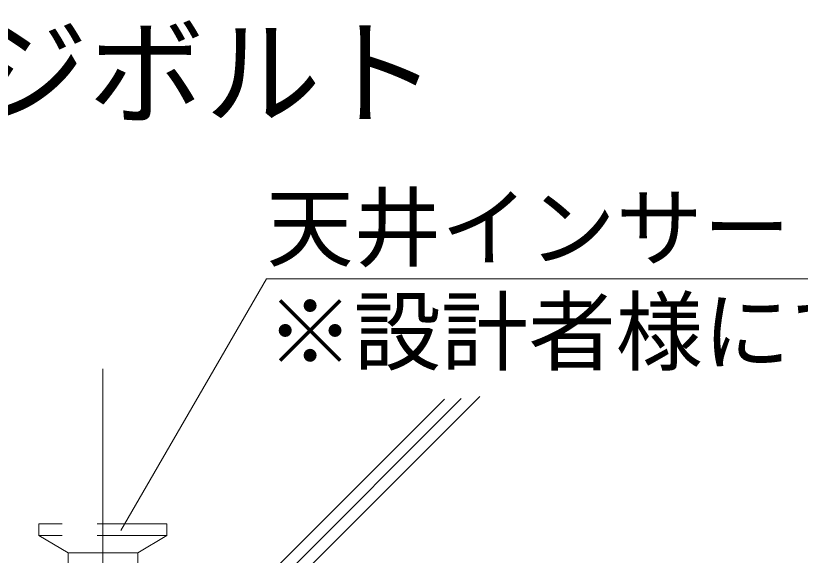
# Model space of a CAD drawing. Units: millimetres on the paper, enlarged 40 times, with parts at other scales. Extents: x -7800 to 7800, y -5578 to 5491.
# Drawn here: x -1253 to -714, y -447 to -76 of the extents above; entities that cross this region are included whole.
import ezdxf
from ezdxf.enums import TextEntityAlignment as Align

# ---------------------------------------------------------------- set-up
doc = ezdxf.new("R2010")
doc.units = ezdxf.units.MM
doc.header["$LTSCALE"] = 40
doc.linetypes.add('CHAIN1', pattern=[8, 5, -1, 1, -1])
doc.linetypes.add('DASHED1', pattern=[1.8, 1.2, -0.6])
doc.layers.add('1-6_文字', color=7, linetype='Continuous', lineweight=18)
doc.styles.add('ＭＳ ゴシック', font='')
doc.styles.get('ＭＳ ゴシック').set_extended_font_data('MS Gothic')

msp = doc.modelspace()

# ---------------------------------------------------------------- linework, layer by layer
at = {"layer": '1-6_文字'}
for p, q in [((-1180.83, -430.25), (-1080.83, -257.05)), ((-1080.83, -257.05), (-660.83, -257.05))]:
    msp.add_line(p, q, dxfattribs=at)
at = {"layer": '1-6_文字', "color": 4, "linetype": 'CHAIN1', "lineweight": 9}
msp.add_line((-1193.22, -319.01), (-1193.22, -1355.87), dxfattribs=at)
at = {"layer": '1-6_文字', "color": 4, "lineweight": 9}
for p, q in [((-946.94, -339.47), (-1118.99, -511.52)), ((-934.22, -338.07), (-1107.67, -511.52)), ((-958.57, -339.79), (-1130.3, -511.52))]:
    msp.add_line(p, q, dxfattribs=at)
at = {"layer": '1-6_文字', "color": 4, "linetype": 'DASHED1', "lineweight": 9}
for p, q in [((-1149.22, -425.52), (-1237.22, -425.52)), ((-1149.22, -433.52), (-1237.22, -433.52)), ((-1217.22, -445.52), (-1217.22, -505.52)), ((-1169.22, -445.52), (-1217.22, -445.52)), ((-1169.22, -445.52), (-1169.22, -505.52))]:
    msp.add_line(p, q, dxfattribs=at)
for points in [[(-1237.22, -425.52), (-1237.22, -433.52), (-1217.22, -445.52)], [(-1149.22, -425.52), (-1149.22, -433.52), (-1169.22, -445.52)]]:
    msp.add_lwpolyline(points, dxfattribs=at)

# ---------------------------------------------------------------- texts
at = {"layer": '1-6_文字', "color": 3, "style": 'ＭＳ ゴシック'}
msp.add_text('+ブレースエッジボルト', height=58.65, dxfattribs=at).set_placement((-1803.24, -162.35), align=Align.BOTTOM_LEFT)
at = {"layer": '1-6_文字', "style": 'ＭＳ ゴシック'}
for s, p in [('天井インサート', (-1080.83, -257.05)), ('※設計者様にてご検討願います。', (-1080.83, -328.6))]:
    msp.add_text(s, height=43.99, dxfattribs=at).set_placement(p, align=Align.BOTTOM_LEFT)

doc.saveas('drawing.dxf')
